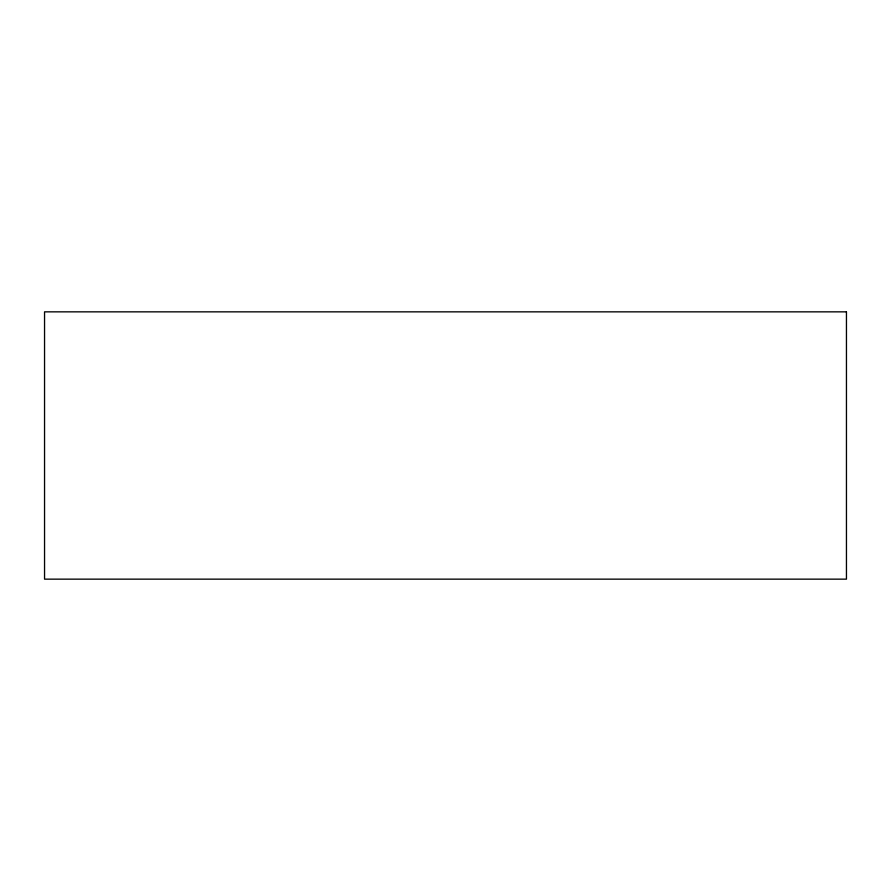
<?xml version="1.0" encoding="UTF-8"?>
<svg xmlns="http://www.w3.org/2000/svg" width="891" height="891" viewBox="0 0 891 891"><rect width="100%" height="100%" fill="white"/><g stroke="black" fill="none" stroke-linecap="round" stroke-linejoin="round"><path stroke-width="1.34" d="M846.45 311.85L44.55 311.85L44.55 579.15L846.45 579.15L846.45 311.85"/></g></svg>
